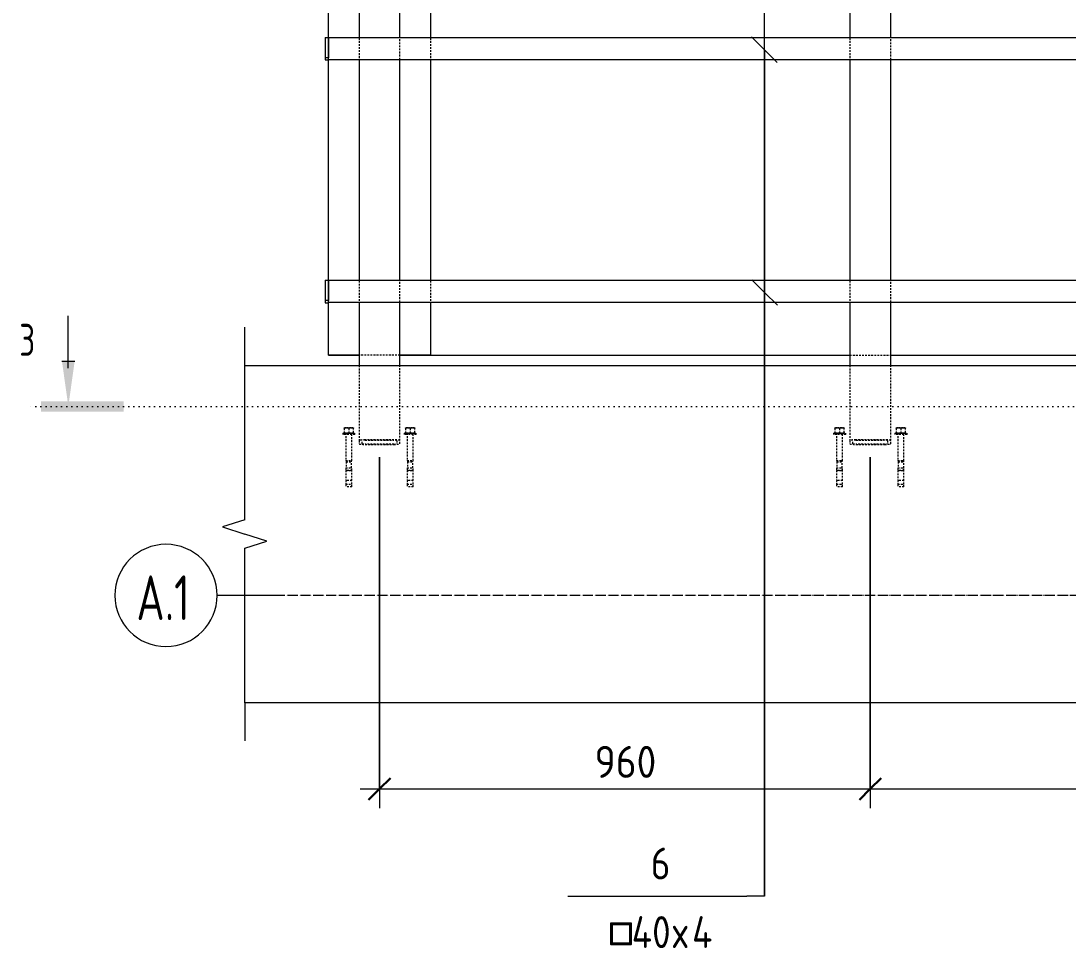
# Model space of a CAD drawing. Header units: millimetres. Extents: x 37710 to 88439, y -33428 to 33849.
# Drawn here: x 47071 to 49119, y 30455 to 32269 of the extents above; entities that cross this region are included whole.
import ezdxf

# ---------------------------------------------------------------- set-up
doc = ezdxf.new("R2010")
doc.units = ezdxf.units.MM
for name, pattern in [('01 Штриховая _4 мм_', [6, 3.5, -2.5]), ('02 Штрихпунктирная _20 мм_', [25, 20, -2.5, 0, -2.5]), ('04 Пунктир 10мм', [10, 0, -10])]:
    doc.linetypes.add(name, pattern=pattern)
for name, color, linetype, lineweight in [('AA_Dim', 7, 'Continuous', 9), ('AA_Dim-25', 7, 'Continuous', 9), ('AA_Oformlenie', 7, 'Continuous', 9), ('AA_Razrez', 7, 'Continuous', 9), ('AA_Vinoska', 7, 'Continuous', 9), ('AF_Balki', 7, 'Continuous', 20), ('AF_Stena', 7, 'Continuous', 60), ('AF_Stena_Опалубка', 253, 'Continuous', 20), ('KR_Detal', 7, 'Continuous', 20), ('KR_Fundament', 7, 'Continuous', 20), ('Оси', 7, 'Continuous', 9)]:
    doc.layers.add(name, color=color, linetype=linetype, lineweight=lineweight)
doc.styles.add('ISOCPEUR', font='isocpeur.ttf', dxfattribs={"width": 0.7, "height": 87.5})
doc.styles.add('ISOCPEUR_1', font='isocpeur.ttf', dxfattribs={"width": 0.9, "height": 62.5})
doc.styles.add('ISOCPEUR_2', font='isocpeur.ttf', dxfattribs={"width": 0.85, "height": 62.5})
doc.styles.add('ISOCPEUR_3', font='isocpeur.ttf', dxfattribs={"width": 0.85, "height": 62.5})
doc.styles.add('ISOCPEUR_4', font='isocpeur.ttf', dxfattribs={"width": 0.7, "height": 62.5})
doc.dimstyles.new('05_Округл_5мм__прозр_', dxfattribs={"dimscale": 304.8, "dimtxt": 62.248823, "dimasz": 0.139436, "dimexe": 0.123031, "dimexo": 0.082021, "dimgap": 0.008202, "dimtad": 1, "dimdec": 0, "dimrnd": 5, "dimdsep": 46, "dimtxsty": 'ISOCPEUR_1', "dimblk1": 'OBLIQUE', "dimblk2": 'OBLIQUE', "dimsah": 1, "dimcen": 0.09, "dimdle": 0.123031, "dimazin": 0, "dimtfac": 1, "dimtdec": 4, "dimtix": 1, "dimtmove": 0, "dimatfit": 3, "dimfxl": 1, "dimtvp": 1, "dimtolj": 1, "dimtzin": 0, "dimlwd": 18, "dimlwe": 18, "dimarcsym": 2})

# ---------------------------------------------------------------- blocks, each defined once
blk = doc.blocks.new('354_Прокат Лист _НесКаркас_РабПлоск_ - 354_Прокат Лист _НесКаркас_РабПлоск_-V18-Покрытие_КМ')
at = {"layer": 'AF_Balki'}
for p, q in [((38474.1, 31762.1), (38480.1, 31762.1)), ((38474.1, 31762.1), (38474.1, 31722.3)), ((38480.1, 31762.1), (38480.1, 31722.3)), ((38480.1, 31722.3), (38474.1, 31722.3)), ((38474.1, 31722.3), (38474.1, 31717.9)), ((38474.1, 31717.9), (38480.1, 31717.9)), ((38480.1, 31717.9), (38480.1, 31722.3))]:
    blk.add_line(p, q, dxfattribs=at)
blk = doc.blocks.new('253_Профиль гнутый сварной квадратный _НесКаркас_Балка_ - 80х6-3860701-Покрытие_КМ')
at = {"layer": 'AF_Balki'}
for p, q in [((39500.1, 33212.4), (39500.1, 33186.1)), ((39512.1, 33213.7), (39568.1, 33213.7)), ((39580.1, 33186.1), (39580.1, 33212.4)), ((39500.1, 33143.8), (39500.1, 32711.1)), ((39580.1, 32711.1), (39580.1, 33143.8)), ((39500.1, 32668.8), (39500.1, 32236.1)), ((39580.1, 32236.1), (39580.1, 32668.8)), ((39500.1, 32193.8), (39500.1, 31761.1)), ((39580.1, 31761.1), (39580.1, 32193.8)), ((39500.1, 31718.8), (39500.1, 31595)), ((39580.1, 31595), (39580.1, 31718.8))]:
    blk.add_line(p, q, dxfattribs=at)
at = {"layer": 'AF_Balki', "linetype": '01 Штриховая _4 мм_', "lineweight": 9}
for p, q in [((39500.1, 33186.1), (39500.1, 33143.9)), ((39580.1, 33143.9), (39580.1, 33186.1)), ((39500.1, 32711.1), (39500.1, 32668.9)), ((39580.1, 32668.9), (39580.1, 32711.1)), ((39500.1, 32236.1), (39500.1, 32193.9)), ((39580.1, 32193.9), (39580.1, 32236.1)), ((39500.1, 31761.1), (39500.1, 31718.9)), ((39580.1, 31718.9), (39580.1, 31761.1)), ((39500.1, 31595), (39500.1, 31448.1)), ((39580.1, 31448.1), (39580.1, 31595)), ((39500.1, 31448.1), (39500.1, 31441.9)), ((39506.1, 31441.9), (39506.1, 31448.1)), ((39568.1, 31449.4), (39512.1, 31449.4)), ((39512.1, 31448.7), (39568.1, 31448.7)), ((39574.1, 31448.1), (39574.1, 31441.9)), ((39580.1, 31441.9), (39580.1, 31448.1)), ((39568.1, 31441.3), (39512.1, 31441.3)), ((39512.1, 31440.6), (39568.1, 31440.6))]:
    blk.add_line(p, q, dxfattribs=at)
at = {"layer": 'AF_Balki'}
for centre, start_param, end_param in [((39512.1, 33212.4), 1.570796, 3.141593), ((39568.1, 33212.4), 0, 1.570796)]:
    blk.add_ellipse(centre, major_axis=(12, 0), ratio=0.109231, start_param=start_param, end_param=end_param, dxfattribs=at)
at = {"layer": 'AF_Balki', "linetype": '01 Штриховая _4 мм_', "lineweight": 9}
for centre, major_axis, start_param, end_param in [((39512.1, 31448.1), (12, 0), 1.570796, 3.141593), ((39512.1, 31448.1), (6, 0), 1.570796, 3.141593), ((39568.1, 31448.1), (12, 0), 0, 1.570796), ((39568.1, 31448.1), (6, 0), 0, 1.570796), ((39512.1, 31441.9), (12, 0), 3.141593, 4.712389), ((39512.1, 31441.9), (-6, 0), 0, 1.570796), ((39568.1, 31441.9), (-12, 0), 1.570796, 3.141593), ((39568.1, 31441.9), (6, 0), 4.712389, 6.283185)]:
    blk.add_ellipse(centre, major_axis=major_axis, ratio=0.109231, start_param=start_param, end_param=end_param, dxfattribs=at)
blk = doc.blocks.new('253_Профиль гнутый сварной квадратный _НесКаркас_Балка_ - 80х6-3860702-Покрытие_КМ')
at = {"layer": 'AF_Balki'}
for p, q in [((38540.1, 33212.4), (38540.1, 33186.1)), ((38552.1, 33213.7), (38608.1, 33213.7)), ((38620.1, 33186.1), (38620.1, 33212.4)), ((38540.1, 33143.8), (38540.1, 32711.1)), ((38620.1, 32711.1), (38620.1, 33143.8)), ((38540.1, 32668.8), (38540.1, 32236.1)), ((38620.1, 32236.1), (38620.1, 32668.8)), ((38540.1, 32193.8), (38540.1, 31761.1)), ((38620.1, 31761.1), (38620.1, 32193.8)), ((38540.1, 31718.8), (38540.1, 31595)), ((38620.1, 31595), (38620.1, 31718.8))]:
    blk.add_line(p, q, dxfattribs=at)
at = {"layer": 'AF_Balki', "linetype": '01 Штриховая _4 мм_', "lineweight": 9}
for p, q in [((38540.1, 33186.1), (38540.1, 33143.9)), ((38620.1, 33143.9), (38620.1, 33186.1)), ((38540.1, 32711.1), (38540.1, 32668.9)), ((38620.1, 32668.9), (38620.1, 32711.1)), ((38540.1, 32236.1), (38540.1, 32193.9)), ((38620.1, 32193.9), (38620.1, 32236.1)), ((38540.1, 31761.1), (38540.1, 31718.9)), ((38620.1, 31718.9), (38620.1, 31761.1)), ((38540.1, 31595), (38540.1, 31448.1)), ((38620.1, 31448.1), (38620.1, 31595)), ((38540.1, 31448.1), (38540.1, 31441.9)), ((38546.1, 31441.9), (38546.1, 31448.1)), ((38608.1, 31449.4), (38552.1, 31449.4)), ((38552.1, 31448.7), (38608.1, 31448.7)), ((38614.1, 31448.1), (38614.1, 31441.9)), ((38620.1, 31441.9), (38620.1, 31448.1)), ((38608.1, 31441.3), (38552.1, 31441.3)), ((38552.1, 31440.6), (38608.1, 31440.6))]:
    blk.add_line(p, q, dxfattribs=at)
at = {"layer": 'AF_Balki'}
for centre, start_param, end_param in [((38552.1, 33212.4), 1.570796, 3.141593), ((38608.1, 33212.4), 0, 1.570796)]:
    blk.add_ellipse(centre, major_axis=(12, 0), ratio=0.109231, start_param=start_param, end_param=end_param, dxfattribs=at)
at = {"layer": 'AF_Balki', "linetype": '01 Штриховая _4 мм_', "lineweight": 9}
for centre, major_axis, start_param, end_param in [((38552.1, 31448.1), (12, 0), 1.570796, 3.141593), ((38552.1, 31448.1), (6, 0), 1.570796, 3.141593), ((38608.1, 31448.1), (12, 0), 0, 1.570796), ((38608.1, 31448.1), (6, 0), 0, 1.570796), ((38552.1, 31441.9), (12, 0), 3.141593, 4.712389), ((38552.1, 31441.9), (-6, 0), 0, 1.570796), ((38608.1, 31441.9), (-12, 0), 1.570796, 3.141593), ((38608.1, 31441.9), (6, 0), 4.712389, 6.283185)]:
    blk.add_ellipse(centre, major_axis=major_axis, ratio=0.109231, start_param=start_param, end_param=end_param, dxfattribs=at)
blk = doc.blocks.new('354_Анкер клиновой _СоедНесК_РабПлоск_ - M12x120_20-V25-Покрытие_КМ')
at = {"layer": 'KR_Detal', "linetype": '01 Штриховая _4 мм_', "lineweight": 9}
for p, q in [((43234.1, 31473.3), (43238.6, 31473.3)), ((43234.1, 31472.1), (43234.1, 31463.7)), ((43238.9, 31473.3), (43243.1, 31473.3)), ((43243.1, 31473.3), (43247.2, 31473.3)), ((43243.1, 31472.1), (43243.1, 31463.7)), ((43247.6, 31473.3), (43252.1, 31473.3)), ((43252.1, 31463.7), (43252.1, 31472.1)), ((43238.6, 31462.5), (43234.1, 31462.5)), ((43237.1, 31462.5), (43237.1, 31409.1)), ((43243.1, 31462.5), (43238.9, 31462.5)), ((43247.2, 31462.5), (43243.1, 31462.5)), ((43252.1, 31462.5), (43247.6, 31462.5)), ((43249.1, 31409.1), (43249.1, 31462.5)), ((43237.1, 31409.1), (43237.7, 31406.7)), ((43237.1, 31409.1), (43249.1, 31409.1)), ((43237.7, 31406.7), (43237.7, 31394.5)), ((43237.7, 31406.7), (43248.5, 31406.7)), ((43248.5, 31406.7), (43249.1, 31409.1)), ((43248.5, 31394.5), (43248.5, 31406.7)), ((43237.1, 31394.5), (43237.1, 31389.7)), ((43237.1, 31394.5), (43249.1, 31394.5)), ((43237.1, 31389.7), (43237.1, 31369.7)), ((43237.1, 31389.7), (43249.1, 31389.7)), ((43249.1, 31389.7), (43237.1, 31389.7)), ((43249.1, 31389.7), (43249.1, 31394.5)), ((43249.1, 31369.7), (43249.1, 31389.7)), ((43237.6, 31370.4), (43237.1, 31362.5)), ((43249.1, 31369.7), (43237.1, 31369.7)), ((43237.1, 31362.5), (43237.1, 31357.7)), ((43237.1, 31362.5), (43249.1, 31362.5)), ((43249.1, 31362.5), (43248.5, 31370.4)), ((43249.1, 31357.7), (43249.1, 31362.5)), ((43249.1, 31357.7), (43237.1, 31357.7))]:
    blk.add_line(p, q, dxfattribs=at)
for points in [[(43238.6, 31473.3), (43237.8, 31473.3), (43236.2, 31473.1), (43234.8, 31472.5), (43234.1, 31472.1)], [(43234.1, 31472.1), (43234.1, 31472.5), (43234.1, 31473.1), (43234.1, 31473.3), (43234.1, 31473.3)], [(43234.1, 31463.7), (43234.8, 31463.3), (43236.2, 31462.7), (43237.8, 31462.5), (43238.6, 31462.5)], [(43234.1, 31462.5), (43234.1, 31462.5), (43234.1, 31462.7), (43234.1, 31463.3), (43234.1, 31463.7)], [(43243.1, 31472.1), (43242.3, 31472.5), (43240.9, 31473.1), (43239.3, 31473.3), (43238.6, 31473.3)], [(43238.6, 31462.5), (43239.3, 31462.5), (43240.9, 31462.7), (43242.3, 31463.3), (43243.1, 31463.7)], [(43247.6, 31473.3), (43246.8, 31473.3), (43245.2, 31473.1), (43243.8, 31472.5), (43243.1, 31472.1)], [(43243.1, 31463.7), (43243.8, 31463.3), (43245.2, 31462.7), (43246.8, 31462.5), (43247.6, 31462.5)], [(43252.1, 31472.1), (43251.3, 31472.5), (43249.9, 31473.1), (43248.3, 31473.3), (43247.6, 31473.3)], [(43247.6, 31462.5), (43248.3, 31462.5), (43249.9, 31462.7), (43251.3, 31463.3), (43252.1, 31463.7)], [(43252.1, 31473.3), (43252.1, 31473.3), (43252.1, 31473.1), (43252.1, 31472.5), (43252.1, 31472.1)], [(43252.1, 31463.7), (43252.1, 31463.3), (43252.1, 31462.7), (43252.1, 31462.5), (43252.1, 31462.5)]]:
    blk.add_open_spline(points, degree=3, dxfattribs=at)
blk = doc.blocks.new('354_Шайба_ГОСТ 11371-78_СоедНесК_РабПлоск_ - Шайба_ГОСТ 11371-78-V26-Покрытие_КМ')
at = {"layer": 'KR_Detal', "linetype": '01 Штриховая _4 мм_', "lineweight": 9}
for p, q in [((43231.1, 31462.5), (43231.1, 31460)), ((43231.1, 31462.5), (43255.1, 31462.5)), ((43255.1, 31460), (43231.1, 31460)), ((43255.1, 31460), (43255.1, 31462.5))]:
    blk.add_line(p, q, dxfattribs=at)
blk = doc.blocks.new('354_Анкер клиновой _СоедНесК_РабПлоск_ - M12x120_20-V29-Покрытие_КМ')
at = {"layer": 'KR_Detal', "linetype": '01 Штриховая _4 мм_', "lineweight": 9}
for p, q in [((39591.1, 31473.3), (39595.6, 31473.3)), ((39591.1, 31472.1), (39591.1, 31463.7)), ((39595.9, 31473.3), (39600.1, 31473.3)), ((39600.1, 31473.3), (39604.2, 31473.3)), ((39600.1, 31472.1), (39600.1, 31463.7)), ((39604.6, 31473.3), (39607.9, 31473.3)), ((39608.1, 31473.3), (39609.1, 31473.3)), ((39609.1, 31463.7), (39609.1, 31472.1)), ((39595.6, 31462.5), (39591.1, 31462.5)), ((39594.1, 31462.5), (39594.1, 31409.1)), ((39600.1, 31462.5), (39595.9, 31462.5)), ((39604.2, 31462.5), (39600.1, 31462.5)), ((39607.9, 31462.5), (39604.6, 31462.5)), ((39606.1, 31409.1), (39606.1, 31462.5)), ((39609.1, 31462.5), (39608.1, 31462.5)), ((39594.1, 31409.1), (39594.7, 31406.7)), ((39594.1, 31409.1), (39606.1, 31409.1)), ((39594.7, 31406.7), (39594.7, 31394.5)), ((39594.7, 31406.7), (39605.5, 31406.7)), ((39605.5, 31406.7), (39606.1, 31409.1)), ((39605.5, 31394.5), (39605.5, 31406.7)), ((39594.1, 31394.5), (39594.1, 31389.7)), ((39594.1, 31394.5), (39606.1, 31394.5)), ((39594.1, 31389.7), (39594.1, 31369.7)), ((39594.1, 31389.7), (39606.1, 31389.7)), ((39606.1, 31389.7), (39594.1, 31389.7)), ((39606.1, 31389.7), (39606.1, 31394.5)), ((39606.1, 31369.7), (39606.1, 31389.7)), ((39594.6, 31370.4), (39594.1, 31362.5)), ((39606.1, 31369.7), (39594.1, 31369.7)), ((39594.1, 31362.5), (39594.1, 31357.7)), ((39594.1, 31362.5), (39606.1, 31362.5)), ((39606.1, 31362.5), (39605.5, 31370.4)), ((39606.1, 31357.7), (39606.1, 31362.5)), ((39606.1, 31357.7), (39594.1, 31357.7))]:
    blk.add_line(p, q, dxfattribs=at)
for points in [[(39595.6, 31473.3), (39594.8, 31473.3), (39593.2, 31473.1), (39591.8, 31472.5), (39591.1, 31472.1)], [(39591.1, 31472.1), (39591.1, 31472.5), (39591.1, 31473.1), (39591.1, 31473.3), (39591.1, 31473.3)], [(39591.1, 31463.7), (39591.8, 31463.3), (39593.2, 31462.7), (39594.8, 31462.5), (39595.6, 31462.5)], [(39591.1, 31462.5), (39591.1, 31462.5), (39591.1, 31462.7), (39591.1, 31463.3), (39591.1, 31463.7)], [(39600.1, 31472.1), (39599.3, 31472.5), (39597.9, 31473.1), (39596.3, 31473.3), (39595.6, 31473.3)], [(39595.6, 31462.5), (39596.3, 31462.5), (39597.9, 31462.7), (39599.3, 31463.3), (39600.1, 31463.7)], [(39604.6, 31473.3), (39603.8, 31473.3), (39602.2, 31473.1), (39600.8, 31472.5), (39600.1, 31472.1)], [(39600.1, 31463.7), (39600.8, 31463.3), (39602.2, 31462.7), (39603.8, 31462.5), (39604.6, 31462.5)], [(39609.1, 31472.1), (39608.3, 31472.5), (39606.9, 31473.1), (39605.3, 31473.3), (39604.6, 31473.3)], [(39604.6, 31462.5), (39605.3, 31462.5), (39606.9, 31462.7), (39608.3, 31463.3), (39609.1, 31463.7)], [(39609.1, 31473.3), (39609.1, 31473.3), (39609.1, 31473.1), (39609.1, 31472.5), (39609.1, 31472.1)], [(39609.1, 31463.7), (39609.1, 31463.3), (39609.1, 31462.7), (39609.1, 31462.5), (39609.1, 31462.5)]]:
    blk.add_open_spline(points, degree=3, dxfattribs=at)
blk = doc.blocks.new('354_Анкер клиновой _СоедНесК_РабПлоск_ - M12x120_20-V30-Покрытие_КМ')
at = {"layer": 'KR_Detal', "linetype": '01 Штриховая _4 мм_', "lineweight": 9}
for p, q in [((39591.1, 31473.3), (39595.6, 31473.3)), ((39591.1, 31472.1), (39591.1, 31463.7)), ((39595.9, 31473.3), (39600.1, 31473.3)), ((39600.1, 31473.3), (39604.2, 31473.3)), ((39600.1, 31472.1), (39600.1, 31463.7)), ((39604.6, 31473.3), (39607.9, 31473.3)), ((39608.1, 31473.3), (39609.1, 31473.3)), ((39609.1, 31463.7), (39609.1, 31472.1)), ((39595.6, 31462.5), (39591.1, 31462.5)), ((39594.1, 31462.5), (39594.1, 31409.1)), ((39600.1, 31462.5), (39595.9, 31462.5)), ((39604.2, 31462.5), (39600.1, 31462.5)), ((39607.9, 31462.5), (39604.6, 31462.5)), ((39606.1, 31409.1), (39606.1, 31462.5)), ((39609.1, 31462.5), (39608.1, 31462.5)), ((39594.1, 31409.1), (39594.7, 31406.7)), ((39594.1, 31409.1), (39606.1, 31409.1)), ((39594.7, 31406.7), (39594.7, 31394.5)), ((39594.7, 31406.7), (39605.5, 31406.7)), ((39605.5, 31406.7), (39606.1, 31409.1)), ((39605.5, 31394.5), (39605.5, 31406.7)), ((39594.1, 31394.5), (39594.1, 31389.7)), ((39594.1, 31394.5), (39606.1, 31394.5)), ((39594.1, 31389.7), (39594.1, 31369.7)), ((39594.1, 31389.7), (39606.1, 31389.7)), ((39606.1, 31389.7), (39594.1, 31389.7)), ((39606.1, 31389.7), (39606.1, 31394.5)), ((39606.1, 31369.7), (39606.1, 31389.7)), ((39594.6, 31370.4), (39594.1, 31362.5)), ((39606.1, 31369.7), (39594.1, 31369.7)), ((39594.1, 31362.5), (39594.1, 31357.7)), ((39594.1, 31362.5), (39606.1, 31362.5)), ((39606.1, 31362.5), (39605.5, 31370.4)), ((39606.1, 31357.7), (39606.1, 31362.5)), ((39606.1, 31357.7), (39594.1, 31357.7))]:
    blk.add_line(p, q, dxfattribs=at)
for points in [[(39595.6, 31473.3), (39594.8, 31473.3), (39593.2, 31473.1), (39591.8, 31472.5), (39591.1, 31472.1)], [(39591.1, 31472.1), (39591.1, 31472.5), (39591.1, 31473.1), (39591.1, 31473.3), (39591.1, 31473.3)], [(39591.1, 31463.7), (39591.8, 31463.3), (39593.2, 31462.7), (39594.8, 31462.5), (39595.6, 31462.5)], [(39591.1, 31462.5), (39591.1, 31462.5), (39591.1, 31462.7), (39591.1, 31463.3), (39591.1, 31463.7)], [(39600.1, 31472.1), (39599.3, 31472.5), (39597.9, 31473.1), (39596.3, 31473.3), (39595.6, 31473.3)], [(39595.6, 31462.5), (39596.3, 31462.5), (39597.9, 31462.7), (39599.3, 31463.3), (39600.1, 31463.7)], [(39604.6, 31473.3), (39603.8, 31473.3), (39602.2, 31473.1), (39600.8, 31472.5), (39600.1, 31472.1)], [(39600.1, 31463.7), (39600.8, 31463.3), (39602.2, 31462.7), (39603.8, 31462.5), (39604.6, 31462.5)], [(39609.1, 31472.1), (39608.3, 31472.5), (39606.9, 31473.1), (39605.3, 31473.3), (39604.6, 31473.3)], [(39604.6, 31462.5), (39605.3, 31462.5), (39606.9, 31462.7), (39608.3, 31463.3), (39609.1, 31463.7)], [(39609.1, 31473.3), (39609.1, 31473.3), (39609.1, 31473.1), (39609.1, 31472.5), (39609.1, 31472.1)], [(39609.1, 31463.7), (39609.1, 31463.3), (39609.1, 31462.7), (39609.1, 31462.5), (39609.1, 31462.5)]]:
    blk.add_open_spline(points, degree=3, dxfattribs=at)
blk = doc.blocks.new('011_ЛинияОбрыва _ЭлУзла_Линия_ - Тип 1-3699770-Покрытие_КМ')
at = {"layer": 'AA_Oformlenie'}
blk.add_line((3748.2, 0), (6563.7, 0), dxfattribs=at)
blk = doc.blocks.new('011_ЛинияОбрыва _ЭлУзла_Линия_ - Тип 1-3698684-Покрытие_КМ')
at = {"layer": 'AA_Oformlenie'}
for p, q in [((0, 0), (302.5, 0)), ((358.2, 0), (660, 0))]:
    blk.add_line(p, q, dxfattribs=at)
blk = doc.blocks.new('Ось сетки - d_4мм-2765513-Покрытие_КМ')
at = {"layer": 'Оси'}
for start, end in [(360, 180), (360, 180), (180, 360), (180, 360)]:
    blk.add_arc((0, 0), 4, start, end, dxfattribs=at)
blk = doc.blocks.new('DIMBLOCK18-Покрытие_КМ')
at = {"layer": 'AA_Dim-25', "lineweight": 18}
for p, q in [((47772.3, 31415.6), (47772.3, 30728.8)), ((47772.3, 30766.3), (47772.3, 31415.6)), ((48732.3, 31415.6), (48732.3, 30728.8)), ((48732.3, 30766.3), (48732.3, 31415.6)), ((47734.8, 30766.3), (48732.3, 30766.3))]:
    blk.add_line(p, q, dxfattribs=at)
at = {"layer": 'AA_Dim-25', "lineweight": 30}
for p, q in [((47772.3, 30766.3), (47793.6, 30787.6)), ((48732.3, 30766.3), (48753.6, 30787.6)), ((47772.3, 30766.3), (47751.1, 30745.1)), ((48732.3, 30766.3), (48711.1, 30745.1))]:
    blk.add_line(p, q, dxfattribs=at)
at = {"layer": 'AA_Dim-25', "color": 0, "lineweight": 18, "insert": (48193.1, 30850.5), "char_height": 62.5, "width": 142.215, "attachment_point": 1, "line_spacing_factor": 1.149209, "style": 'ISOCPEUR_1'}
blk.add_mtext('960', dxfattribs=at)
blk = doc.blocks.new('_Oblique')
at = {"color": 0, "linetype": 'ByBlock', "lineweight": -2}
blk.add_line((-0.5, -0.5), (0.5, 0.5), dxfattribs=at)
blk = doc.blocks.new('DIMBLOCK19-Покрытие_КМ')
at = {"layer": 'AA_Dim-25', "lineweight": 18}
for p, q in [((48732.3, 31415.6), (48732.3, 30728.8)), ((48732.3, 30766.3), (48732.3, 31415.6)), ((49732.3, 31415.6), (49732.3, 30728.8)), ((49732.3, 30766.3), (49732.3, 31415.6)), ((48732.3, 30766.3), (49732.3, 30766.3))]:
    blk.add_line(p, q, dxfattribs=at)
at = {"layer": 'AA_Dim-25', "lineweight": 30}
for p, q in [((48732.3, 30766.3), (48753.6, 30787.6)), ((49732.3, 30766.3), (49753.6, 30787.6)), ((48732.3, 30766.3), (48711.1, 30745.1)), ((49732.3, 30766.3), (49711.1, 30745.1))]:
    blk.add_line(p, q, dxfattribs=at)
at = {"layer": 'AA_Dim-25', "color": 0, "lineweight": 18, "insert": (49158.7, 30850.5), "char_height": 62.5, "width": 176.691, "attachment_point": 1, "line_spacing_factor": 1.149209, "style": 'ISOCPEUR_1'}
blk.add_mtext('1000', dxfattribs=at)
blk = doc.blocks.new('043_М_Балки_Полка - Позиция_Наименование_дп14 _засечки_-3817503-Покрытие_КМ')
at = {"layer": 'AA_Vinoska'}
blk.add_line((-7, 0), (7, 0), dxfattribs=at)
blk = doc.blocks.new('Разрез - Номер узла_ сзади-394133-Покрытие_КМ')
at = {"layer": 'AA_Razrez'}
for points in [[(7.329, 0.404), (7.329, -0.394), (0.873, -0.394), (0.873, 0.404)], [(3.497, -3.533), (2.503, -3.533), (3, 0)]]:
    blk.add_hatch(color=256, dxfattribs=at).paths.add_polyline_path(points)
for p, q in [((3, -3), (3, -7.096)), ((2.503, -3.533), (3.497, -3.533))]:
    blk.add_line(p, q, dxfattribs=at)

msp = doc.modelspace()

# ---------------------------------------------------------------- linework, layer by layer
at = {"layer": 'AA_Razrez', "linetype": '04 Пунктир 10мм'}
msp.add_line((54452.8183, 31515), (47088.6624, 31515), dxfattribs=at)
at = {"layer": 'AA_Vinoska'}
for p, q in [((48524.6964, 33162.9354), (48524.6964, 30556.7053)), ((48525.0432, 32687.9354), (48525.0432, 30556.7053)), ((48525.3947, 32212.9354), (48500.3947, 32237.9354)), ((48525.3947, 32212.9354), (48550.3947, 32187.9354)), ((48525.3947, 32212.9354), (48525.3947, 30556.7053)), ((48525.6817, 31737.9354), (48500.6817, 31762.9354)), ((48525.6817, 31737.9354), (48550.6817, 31712.9354)), ((48525.6817, 31737.9354), (48525.6817, 30556.7053)), ((47508.6712, 31595), (47508.6712, 31670)), ((47508.6712, 31293.1543), (47465.3461, 31279.0772)), ((47465.3461, 31279.0772), (47508.6712, 31265)), ((47551.9724, 31251.25), (47508.6712, 31265)), ((47508.6712, 31237.5), (47551.9724, 31251.25)), ((47508.6712, 30935), (47508.6712, 30860.468)), ((48524.6964, 30556.7053), (48491.1102, 30556.7053)), ((48525.6817, 30556.7053), (48491.1102, 30556.7053)), ((48525.3947, 30556.7053), (48491.1102, 30556.7053)), ((48525.0432, 30556.7053), (48491.1102, 30556.7053))]:
    msp.add_line(p, q, dxfattribs=at)
at = {"layer": 'AF_Balki'}
for p, q in [((51827.3254, 32236.2388), (47672.3254, 32236.2388)), ((47672.3254, 32229.1125), (47672.3254, 32236.1461)), ((47672.3254, 32205.2561), (47672.3254, 32229.1125)), ((47672.3254, 32196.4302), (47672.3254, 32205.2561)), ((47672.3254, 32193.8091), (47672.3254, 32196.4302)), ((47672.3254, 32193.7612), (51827.3254, 32193.7612)), ((51827.3254, 31761.2388), (47672.3254, 31761.2388)), ((47672.3254, 31754.1125), (47672.3254, 31761.1461)), ((47672.3254, 31730.2561), (47672.3254, 31754.1125)), ((47672.3254, 31721.4302), (47672.3254, 31730.2561)), ((47672.3254, 31718.8091), (47672.3254, 31721.4302)), ((47672.3254, 31718.7612), (51827.3254, 31718.7612))]:
    msp.add_line(p, q, dxfattribs=at)
at = {"layer": 'AF_Stena', "linetype": '01 Штриховая _4 мм_', "lineweight": 20}
for p, q in [((47872.3254, 32236.0684), (47872.3254, 32193.8587)), ((47872.3254, 31761.0684), (47872.3254, 31718.8587))]:
    msp.add_line(p, q, dxfattribs=at)
at = {"layer": 'AF_Stena_Опалубка'}
for p, q in [((47672.3254, 31615), (47672.3254, 33265)), ((47872.3254, 32668.8091), (47872.3254, 32236.118)), ((47872.3254, 32193.8091), (47872.3254, 31761.118)), ((47872.3254, 31718.8091), (47872.3254, 31615)), ((47672.3254, 31615), (47732.3641, 31615)), ((47812.3254, 31615), (47872.3254, 31615)), ((47508.6712, 31595), (49217.3254, 31595)), ((49217.3254, 30935), (47508.6712, 30935))]:
    msp.add_line(p, q, dxfattribs=at)
at = {"layer": 'KR_Fundament'}
for p, q in [((47672.3254, 31615), (47672.3254, 33265)), ((47732.3641, 31615), (47672.3254, 31615)), ((47872.2758, 31615), (47812.3254, 31615)), ((47872.3254, 31615), (48692.3641, 31615)), ((48772.3254, 31615), (49692.3641, 31615))]:
    msp.add_line(p, q, dxfattribs=at)
at = {"layer": 'KR_Fundament', "linetype": '01 Штриховая _4 мм_', "lineweight": 9}
for p, q in [((47812.2758, 31615), (47732.4137, 31615)), ((48692.4137, 31615), (48772.2758, 31615))]:
    msp.add_line(p, q, dxfattribs=at)
at = {"layer": 'Оси'}
msp.add_line((47579.7038, 31145), (47454.7038, 31145), dxfattribs=at)
at = {"layer": 'Оси', "linetype": '02 Штрихпунктирная _20 мм_'}
msp.add_line((54188.7819, 31145), (47579.7038, 31145), dxfattribs=at)

# ---------------------------------------------------------------- block references
at = {"layer": 'AA_Oformlenie'}
for name, p, rotation in [('011_ЛинияОбрыва _ЭлУзла_Линия_ - Тип 1-3698684-Покрытие_КМ', (47508.6712, 30935), 90), ('011_ЛинияОбрыва _ЭлУзла_Линия_ - Тип 1-3699770-Покрытие_КМ', (54072.3254, 30935), 180)]:
    msp.add_blockref(name, p, dxfattribs=dict(at, rotation=rotation))
at = {"layer": 'AA_Razrez', "extrusion": (0, 0, -1), "xscale": 24.99999999999999, "yscale": 24.99999999999999, "zscale": 24.99999999999999, "rotation": 180}
msp.add_blockref('Разрез - Номер узла_ сзади-394133-Покрытие_КМ', (-47088.6624, 31515), dxfattribs=at)
at = {"layer": 'AA_Vinoska', "xscale": 24.99999999999999, "yscale": 24.99999999999999, "zscale": 24.99999999999999}
msp.add_blockref('043_М_Балки_Полка - Позиция_Наименование_дп14 _засечки_-3817503-Покрытие_КМ', (48316.1102, 30556.7053), dxfattribs=at)
at = {"layer": 'AF_Balki', "linetype": '01 Штриховая _4 мм_', "lineweight": 9}
for name in ['253_Профиль гнутый сварной квадратный _НесКаркас_Балка_ - 80х6-3860702-Покрытие_КМ', '253_Профиль гнутый сварной квадратный _НесКаркас_Балка_ - 80х6-3860701-Покрытие_КМ']:
    msp.add_blockref(name, (9192.2638, 0), dxfattribs=at)
at = {"layer": 'AF_Balki'}
for p in [(9192.2638, 475), (9192.2638, 0)]:
    msp.add_blockref('354_Прокат Лист _НесКаркас_РабПлоск_ - 354_Прокат Лист _НесКаркас_РабПлоск_-V18-Покрытие_КМ', p, dxfattribs=at)
at = {"layer": 'KR_Detal', "linetype": '01 Штриховая _4 мм_', "lineweight": 9}
for name, p in [('354_Анкер клиновой _СоедНесК_РабПлоск_ - M12x120_20-V25-Покрытие_КМ', (4469.2652, 0)), ('354_Анкер клиновой _СоедНесК_РабПлоск_ - M12x120_20-V25-Покрытие_КМ', (4469.2653, 0)), ('354_Анкер клиновой _СоедНесК_РабПлоск_ - M12x120_20-V25-Покрытие_КМ', (4589.2652, 0)), ('354_Анкер клиновой _СоедНесК_РабПлоск_ - M12x120_20-V25-Покрытие_КМ', (4589.2653, 0)), ('354_Анкер клиновой _СоедНесК_РабПлоск_ - M12x120_20-V25-Покрытие_КМ', (5429.2652, 0)), ('354_Анкер клиновой _СоедНесК_РабПлоск_ - M12x120_20-V25-Покрытие_КМ', (5429.2653, 0)), ('354_Анкер клиновой _СоедНесК_РабПлоск_ - M12x120_20-V29-Покрытие_КМ', (9192.2638, 0)), ('354_Анкер клиновой _СоедНесК_РабПлоск_ - M12x120_20-V30-Покрытие_КМ', (9192.2638, 0)), ('354_Шайба_ГОСТ 11371-78_СоедНесК_РабПлоск_ - Шайба_ГОСТ 11371-78-V26-Покрытие_КМ', (4469.2652, 0)), ('354_Шайба_ГОСТ 11371-78_СоедНесК_РабПлоск_ - Шайба_ГОСТ 11371-78-V26-Покрытие_КМ', (4469.2653, 0)), ('354_Шайба_ГОСТ 11371-78_СоедНесК_РабПлоск_ - Шайба_ГОСТ 11371-78-V26-Покрытие_КМ', (4589.2652, 0)), ('354_Шайба_ГОСТ 11371-78_СоедНесК_РабПлоск_ - Шайба_ГОСТ 11371-78-V26-Покрытие_КМ', (4589.2653, 0)), ('354_Шайба_ГОСТ 11371-78_СоедНесК_РабПлоск_ - Шайба_ГОСТ 11371-78-V26-Покрытие_КМ', (5429.2652, 0)), ('354_Шайба_ГОСТ 11371-78_СоедНесК_РабПлоск_ - Шайба_ГОСТ 11371-78-V26-Покрытие_КМ', (5429.2653, 0)), ('354_Шайба_ГОСТ 11371-78_СоедНесК_РабПлоск_ - Шайба_ГОСТ 11371-78-V26-Покрытие_КМ', (5549.2652, 0)), ('354_Шайба_ГОСТ 11371-78_СоедНесК_РабПлоск_ - Шайба_ГОСТ 11371-78-V26-Покрытие_КМ', (5549.2653, 0))]:
    msp.add_blockref(name, p, dxfattribs=at)
at = {"layer": 'Оси', "xscale": 24.99999999999999, "yscale": 24.99999999999999, "zscale": 24.99999999999999, "rotation": 89.99999999999982}
msp.add_blockref('Ось сетки - d_4мм-2765513-Покрытие_КМ', (47354.7038, 31145), dxfattribs=at)

# ---------------------------------------------------------------- texts
at = {"layer": 'AA_Razrez', "insert": (47067.8518, 31676.3793), "char_height": 62.5, "width": 37.879734, "attachment_point": 1, "style": 'ISOCPEUR_4'}
msp.add_mtext('\\fISOCPEUR|b0|i0|c204|p34|;\\W.7;3', dxfattribs=at)
at = {"layer": 'AA_Vinoska', "char_height": 62.5, "attachment_point": 1}
for s, insert, width, style in [('\\fISOCPEUR|b0|i0|c204|p34|;\\W.85;6', (48302.9878, 30651.6396), 45.99682, 'ISOCPEUR_2'), ('\\fISOCPEUR|b0|i0|c130|p34|;\\W.85;□', (48217.8815, 30517.3655), 57.921922, 'ISOCPEUR_3'), ('40', (48265.6719, 30517.3655), 97.104398, 'ISOCPEUR_2'), ('\\fISOCPEUR|b0|i0|c204|p34|;\\W.85;4', (48383.7422, 30517.3655), 51.107578, 'ISOCPEUR_2'), ('\\fISOCPEUR|b0|i0|c204|p34|;\\W.85;х', (48345.791, 30517.3655), 45.99682, 'ISOCPEUR_2')]:
    msp.add_mtext(s, dxfattribs=dict(at, insert=insert, width=width, style=style))
at = {"layer": 'Оси', "char_height": 87.5, "attachment_point": 1, "style": 'ISOCPEUR'}
for s, insert, width in [('\\fISOCPEUR|b0|i0|c204|p34|;\\W.7;А', (47297.0095, 31184.2595), 67.34175), ('.1', (47352.572, 31184.2595), 60.326984)]:
    msp.add_mtext(s, dxfattribs=dict(at, insert=insert, width=width))

# ---------------------------------------------------------------- dimensions: what is measured, and where the dimension line sits
at = {"layer": 'AA_Dim', "lineweight": 18}
for base, p1, p2, override, picture, middle in [((48732.3254, 30766.3385), (47772.3254, 31440.6308), (48732.3254, 31440.6308), {"dimpost": '<>', "dimfxl": 960}, 'DIMBLOCK18-Покрытие_КМ', (48252.3254, 30800.0885)), ((49732.3254, 30766.3385), (48732.3254, 31440.6308), (49732.3254, 31440.6308), {"dimpost": '<>', "dimfxl": 1000}, 'DIMBLOCK19-Покрытие_КМ', (49232.3254, 30800.0885))]:
    dim = msp.add_linear_dim(base=base, p1=p1, p2=p2, dimstyle='05_Округл_5мм__прозр_', override=override, dxfattribs=at)
    dim.commit()
    dim.dimension.update_dxf_attribs({"geometry": picture, "text_midpoint": middle})

doc.saveas('drawing.dxf')
